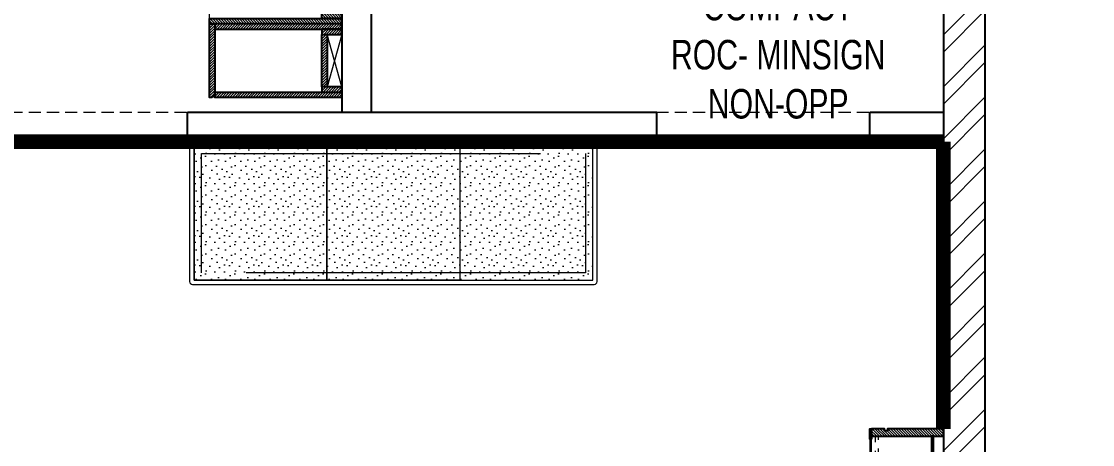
# Model space of a CAD drawing. Header units: feet. Extents: x 10117427 to 10126665, y -5945128 to -5920170.
# Drawn here: x 10121916 to 10125556, y -5927513 to -5926076 of the extents above; entities that cross this region are included whole.
import ezdxf

# ---------------------------------------------------------------- set-up
doc = ezdxf.new("R2010")
doc.units = ezdxf.units.FT
doc.header["$LTSCALE"] = 33
doc.header["$MEASUREMENT"] = 0
for name, pattern in [('a_p6_plan_L18$0$HIDDEN', [0.375, 0.25, -0.125]), ('ACAD_ISO03W100', [30, 12, -18]), ('HIDDEN2', [4.7625, 3.175, -1.5875])]:
    doc.linetypes.add(name, pattern=pattern)
doc.layers.add('A-WALL', color=1, linetype='Continuous')
for name, color, linetype, lineweight in [('LENS-DIM', 252, 'Continuous', 5), ('LENS-HATCH', 251, 'Continuous', 5), ('LENS-PARTITION', 21, 'Continuous', 25), ('LENS-TEXT', 31, 'Continuous', 5), ('LENS_CURTAIN', 5, 'a_p6_plan_L18$0$HIDDEN', 9), ('LK-FF&E FLOOR', 1, 'Continuous', 9), ('LK-FF&E WALL', 1, 'Continuous', 9), ('LK-FLUTTED FINISH', 20, 'Continuous', 30), ('LK-MIRROR', 133, 'Continuous', 13), ('LN-ELEVATION-1', 81, 'Continuous', 25), ('LN-ELEVATION-2', 103, 'Continuous', 20), ('LN-ELEVATION-3', 125, 'Continuous', 18), ('LN-ELEVATION-4', 145, 'Continuous', 13), ('LN-ELEVATION-5', 167, 'Continuous', 5), ('LN-HATCH', 251, 'Continuous', 0)]:
    doc.layers.add(name, color=color, linetype=linetype, lineweight=lineweight)
doc.styles.add('LK TXT', font='GILC____.TTF', dxfattribs={"height": 100})
pattern_1 = [(45, (35858.5, -100655.3575), (-4.4194174, 4.4194174), [])]

# ---------------------------------------------------------------- blocks, each defined once
blk = doc.blocks.new('rtf')
at = {"color": 0, "linetype": 'ByBlock', "lineweight": -2}
for p, q in [((16412.5, -172798.8), (16452.4, -172798.8)), ((16412.5, -172810.8), (16412.5, -172798.8)), ((16425.3, -172793.1), (16535.3, -172793.1)), ((16535.3, -172793.1), (16535.3, -172817.1)), ((16412.5, -172810.8), (16452.4, -172810.8)), ((16425.3, -172817.1), (16535.3, -172817.1))]:
    blk.add_line(p, q, dxfattribs=at)
for centre, radius, start, end in [((16412.5, -172805.1), 17.5, 21.0506, 340.9422), ((16444.5, -172804.8), 9.89, 322.6562, 37.3438)]:
    blk.add_arc(centre, radius, start, end, dxfattribs=at)
blk = doc.blocks.new('dsg')
at = {"color": 0, "linetype": 'ByBlock', "lineweight": -2}
for radius in [155, 143, 25, 20]:
    blk.add_circle((11491.5, -171102.6), radius, dxfattribs=at)
blk.add_blockref('rtf', (-5117.5, 1702.9), dxfattribs=at)
blk = doc.blocks.new('CLINIC - CABINET SINK')
at = {"layer": 'LN-HATCH', "ltscale": 0.5}
h = blk.add_hatch(dxfattribs=at)
h.set_pattern_fill('ANSI31', color=256, scale=2)
h.set_pattern_definition([(45, (4052861.5004, 1708016.356), (-4.4901280605, 4.4901280605), [])])
h.paths.add_polyline_path([(-563.4, 157), (564.6, 157), (564.6, 175), (-563.4, 175)])
h.paths.add_polyline_path([(582.6, 225), (600.6, 225), (600.6, -225), (582.6, -225)])
h.paths.add_polyline_path([(564.6, 225), (582.6, 225), (582.6, 157), (564.6, 157)])
h.paths.add_polyline_path([(-581.4, 225), (-599.4, 225), (-599.4, -225), (-581.4, -225)])
h.paths.add_polyline_path([(-581.4, 225), (-563.4, 225), (-563.4, 157), (-581.4, 157)])
at = {"layer": 'LN-ELEVATION-1', "ltscale": 0.5}
for points in [[(-581.4, 225), (-599.4, 225), (-599.4, -225), (-581.4, -225)], [(-581.4, 225), (-563.4, 225), (-563.4, 157), (-581.4, 157)], [(564.6, 225), (582.6, 225), (582.6, 157), (564.6, 157)], [(582.6, 225), (600.6, 225), (600.6, -225), (582.6, -225)], [(-563.4, 157), (564.6, 157), (564.6, 175), (-563.4, 175)]]:
    blk.add_lwpolyline(points, close=True, dxfattribs=at)
at = {"layer": 'LN-ELEVATION-2', "ltscale": 0.5}
blk.add_line((582.6, -225), (-581.4, -225), dxfattribs=at)
at = {"layer": 'LN-HATCH', "ltscale": 0.5}
for p, q in [((564.6, 225), (-563.4, 175)), ((-563.4, 225), (564.6, 175))]:
    blk.add_line(p, q, dxfattribs=at)
at = {"layer": 'LN-ELEVATION-3', "xscale": -1, "rotation": 41.1558274151866}
blk.add_blockref('dsg', (-103569.3, 136346.7), dxfattribs=at)
blk = doc.blocks.new('CLINIC - MOP CLOSET')
at = {"layer": 'LN-HATCH', "ltscale": 0.5}
h = blk.add_hatch(dxfattribs=at)
h.set_pattern_fill('ANSI31', color=256, scale=50, angle=360)
h.set_pattern_definition(pattern_1)
h.paths.add_polyline_path([(-106.4, 216), (-124.4, 216), (-124.4, -216), (-106.4, -216)])
h = blk.add_hatch(dxfattribs=at)
h.set_pattern_fill('ANSI31', color=256, scale=50, angle=360)
h.set_pattern_definition(pattern_1)
h.paths.add_polyline_path([(-106.4, 216), (-88.4, 216), (-88.4, 148), (-106.4, 148)])
h = blk.add_hatch(dxfattribs=at)
h.set_pattern_fill('ANSI31', color=256, scale=50, angle=360)
h.set_pattern_definition(pattern_1)
h.paths.add_polyline_path([(89.6, 216), (107.6, 216), (107.6, 148), (89.6, 148)])
h = blk.add_hatch(dxfattribs=at)
h.set_pattern_fill('ANSI31', color=256, scale=50, angle=360)
h.set_pattern_definition(pattern_1)
h.paths.add_polyline_path([(107.6, 216), (125.6, 216), (125.6, -216), (107.6, -216)])
h = blk.add_hatch(dxfattribs=at)
h.set_pattern_fill('ANSI31', color=256, scale=50, angle=360)
h.set_pattern_definition(pattern_1)
h.paths.add_polyline_path([(-88.4, 148), (89.6, 148), (89.6, 166), (-88.4, 166)])
h = blk.add_hatch(dxfattribs=at)
h.set_pattern_fill('ANSI31', color=256, scale=50, angle=360)
h.set_pattern_definition([(45, (35894.5, -101037.3575), (-4.4194174, 4.4194174), [])])
h.paths.add_polyline_path([(-115.4, -216), (-124.4, -225), (-124.4, -234), (125.6, -234), (125.6, -216)])
at = {"layer": 'LN-ELEVATION-1', "ltscale": 0.5}
for points in [[(-106.4, 216), (-124.4, 216), (-124.4, -216), (-106.4, -216)], [(-106.4, 216), (-88.4, 216), (-88.4, 148), (-106.4, 148)], [(89.6, 216), (107.6, 216), (107.6, 148), (89.6, 148)], [(107.6, 216), (125.6, 216), (125.6, -216), (107.6, -216)], [(-88.4, 148), (89.6, 148), (89.6, 166), (-88.4, 166)], [(-124.4, -225), (-124.4, -234), (125.6, -234), (125.6, -216), (-115.4, -216)]]:
    blk.add_lwpolyline(points, close=True, dxfattribs=at)
at = {"layer": 'LN-HATCH', "ltscale": 0.5}
for p, q in [((89.6, 216), (-88.4, 166)), ((-88.4, 216), (89.6, 166))]:
    blk.add_line(p, q, dxfattribs=at)
blk = doc.blocks.new('3 seater Bench 1385')
at = {"layer": 'LENS-HATCH', "lineweight": 0}
h = blk.add_hatch(dxfattribs=at)
h.set_pattern_fill('STIP1', color=177, scale=100, angle=270, pattern_type=2)
h.set_pattern_definition([(270, (6617025.25, -170439.11), (100, -2e-13), [0, -100]), (270, (6617009.25, -170451.11), (100, -2e-13), [0, -100]), (270, (6616985.25, -170446.11), (100, -2e-13), [0, -100]), (270, (6616962.25, -170481.11), (100, -2e-13), [0, -100]), (270, (6616998.25, -170478.11), (100, -2e-13), [0, -100]), (270, (6617022.25, -170505.11), (100, -2e-13), [0, -100]), (270, (6617029.25, -170470.11), (100, -2e-13), [0, -100]), (270, (6616988.25, -170512.11), (100, -2e-13), [0, -100]), (270, (6616956.25, -170507.11), (100, -2e-13), [0, -100]), (270, (6616941.25, -170433.11), (100, -2e-13), [0, -100]), (270, (6616961.25, -170451.11), (100, -2e-13), [0, -100]), (270, (6616942.25, -170465.11), (100, -2e-13), [0, -100]), (270, (6617006.25, -170526.11), (100, -2e-13), [0, -100]), (270, (6616981.25, -170494.11), (100, -2e-13), [0, -100]), (270, (6617014.25, -170486.11), (100, -2e-13), [0, -100]), (270, (6617005.25, -170503.11), (100, -2e-13), [0, -100]), (270, (6616978.25, -170467.11), (100, -2e-13), [0, -100]), (270, (6617032.25, -170495.11), (100, -2e-13), [0, -100]), (270, (6616973.25, -170526.11), (100, -2e-13), [0, -100]), (270, (6616943.25, -170523.11), (100, -2e-13), [0, -100])])
h.paths.add_polyline_path([(677.5, 227.5), (225.8, 227.5), (225.8, -227.5), (677.5, -227.5)])
h.paths.add_polyline_path([(-225.8, 227.5), (225.8, 227.5), (225.8, -227.5), (-225.8, -227.5)])
h.paths.add_polyline_path([(-677.5, 227.5), (-225.8, 227.5), (-225.8, -227.5), (-677.5, -227.5)])
at = {"layer": 'LN-ELEVATION-2', "ltscale": 0.5}
for points in [[(-677.5, 227.5), (-225.8, 227.5), (-225.8, -227.5), (-677.5, -227.5)], [(-225.8, 227.5), (225.8, 227.5), (225.8, -227.5), (-225.8, -227.5)], [(677.5, 227.5), (225.8, 227.5), (225.8, -227.5), (677.5, -227.5)]]:
    blk.add_lwpolyline(points, close=True, dxfattribs=at)
at = {"layer": 'LN-ELEVATION-5', "ltscale": 0.5}
blk.add_lwpolyline([(682.5, 242.5), (-682.5, 242.5, 0.414214), (-692.5, 232.5), (-692.5, -232.5, 0.414214), (-682.5, -242.5), (682.5, -242.5, 0.414214), (692.5, -232.5), (692.5, 232.5, 0.414214)], format="xyb", close=True, dxfattribs=at)
blk.add_lwpolyline([(677.5, 227.5), (-677.5, 227.5), (-677.5, -227.5), (677.5, -227.5)], close=True, dxfattribs=at)
at = {"layer": 'LN-ELEVATION-5', "linetype": 'HIDDEN2', "ltscale": 11}
blk.add_lwpolyline([(-652.5, 202.5), (652.5, 202.5), (652.5, -202.5), (-652.5, -202.5)], close=True, dxfattribs=at)
blk = doc.blocks.new('A$C4f7093e4')
at = {"layer": 'LN-HATCH'}
h = blk.add_hatch(dxfattribs=at)
h.set_pattern_fill('ANSI32', color=256, scale=333, angle=180)
h.set_pattern_definition([(225, (-10293395.19, 5275944.32), (88.2999593, -88.2999593), []), (225, (-10293454.06, 5275944.32), (88.2999593, -88.2999593), [])])
h.paths.add_polyline_path([(2229.1, -1970.4), (2229.1, 3667.6), (2087.1, 3667.6), (2087.1, -1970.4)])
h.paths.add_polyline_path([(2229.1, -8088.4), (2229.1, -2432.4), (2088.1, -2432.4), (2088.1, -8088.4)])
h.paths.add_polyline_path([(1896.1, -8583.4), (1896.1, -8311.4), (1560.1, -8311.4), (1560.1, -8583.4)])
h.paths.add_polyline_path([(2594.1, -8583.4), (2594.1, -8311.4), (2229.1, -8311.4), (2229.1, -8583.4)])
h.paths.add_polyline_path([(-4658.9, -8583.4), (-4658.9, -8323.4), (-5099.9, -8323.4), (-5099.9, -8583.4)])
h.paths.add_polyline_path([(2099.1, 6497.6), (1949.1, 6497.6), (1949.1, 3906.6), (2099.1, 3906.6)])
at = {"layer": 'A-WALL'}
for p, q in [((2087.1, 3667.6), (2087.1, -1970.4)), ((2229.1, -1970.4), (2229.1, 3667.6))]:
    blk.add_line(p, q, dxfattribs=at)
blk = doc.blocks.new('A$C5104be99')
at = {"layer": 'LENS-DIM', "color": 2}
blk.add_lwpolyline([(5143.2, 5142.3), (-2043.8, 5142.3), (-2043.8, 1266.8), (-2043.8, 804.8), (-2043.8, -4856.2), (-2043.8, -5086.2), (-1602.8, -5086.2), (-1602.8, -5240.2), (4616.2, -5240.2), (4616.2, -5074.2), (4952.2, -5074.2), (4952.2, -4851.2), (5144.2, -4851.2), (5144.2, 804.8), (4957.2, 804.8), (4957.2, 1266.8), (5143.2, 1266.8)], close=True, dxfattribs=at)
blk.add_blockref('A$C4f7093e4', (3056.2, 3237.2), dxfattribs=at)
blk = doc.blocks.new('JJ SH 1200')
at = {"layer": 'LN-HATCH', "ltscale": 0.5}
h = blk.add_hatch(dxfattribs=at)
h.set_pattern_fill('ANSI31', color=256, scale=2)
h.set_pattern_definition([(45, (4097187.331, 1708800.267), (-4.4901280605, 4.4901280605), [])])
h.paths.add_polyline_path([(792.1, 220), (792.1, 30), (786.1, 30), (786.1, 20), (792.1, 20), (792.1, -24), (767.1, -24), (767.1, 220)])
h.paths.add_polyline_path([(-382.9, 180), (767.1, 180), (767.1, 186), (-382.9, 186)])
h.paths.add_polyline_path([(757.1, -24), (757.1, -30), (792.1, -30), (792.1, -24)])
h.paths.add_polyline_path([(-407.9, 220), (-407.9, 30), (-401.9, 30), (-401.9, 20), (-407.9, 20), (-407.9, -24), (-382.9, -24), (-382.9, 220)])
h.paths.add_polyline_path([(-372.9, -24), (-372.9, -30), (-407.9, -30), (-407.9, -24)])
at = {"layer": 'LN-ELEVATION-1', "ltscale": 0.5}
for points in [[(-407.9, 220), (-407.9, 30), (-401.9, 30), (-401.9, 20), (-407.9, 20), (-407.9, -24), (-382.9, -24), (-382.9, 220)], [(792.1, 220), (792.1, 30), (786.1, 30), (786.1, 20), (792.1, 20), (792.1, -24), (767.1, -24), (767.1, 220)], [(-382.9, 180), (767.1, 180), (767.1, 186), (-382.9, 186)], [(-372.9, -24), (-372.9, -30), (-407.9, -30), (-407.9, -24)], [(757.1, -24), (757.1, -30), (792.1, -30), (792.1, -24)]]:
    blk.add_lwpolyline(points, close=True, dxfattribs=at)
at = {"layer": 'LN-ELEVATION-3', "ltscale": 0.5}
for p, q in [((767.1, 220), (-382.9, 220)), ((757.1, -24), (-372.9, -24)), ((-372.9, -30), (757.1, -30))]:
    blk.add_line(p, q, dxfattribs=at)
at = {"layer": 'LN-ELEVATION-4', "linetype": 'ACAD_ISO03W100', "ltscale": 0.05}
blk.add_lwpolyline([(767.1, 0), (-382.9, 0), (-382.9, -12), (767.1, -12)], close=True, dxfattribs=at)

msp = doc.modelspace()

# ---------------------------------------------------------------- linework, layer by layer
at = {"layer": 'LENS-PARTITION'}
for points in [[(10123004.9, -5926384.3), (10123104.9, -5926384.3), (10123104.9, -5924884.3), (10123004.9, -5924884.3)], [(10122479.9, -5926384.3), (10124073.9, -5926384.3), (10124073.9, -5926484.3), (10122479.9, -5926484.3)], [(10124798.9, -5926384.3), (10125048.9, -5926384.3), (10125048.9, -5926484.3), (10124798.9, -5926484.3)]]:
    msp.add_lwpolyline(points, close=True, dxfattribs=at)
at = {"layer": 'LENS_CURTAIN', "ltscale": 5}
for points in [[(10121754.9, -5926384.3), (10122479.9, -5926384.3), (10122479.9, -5926484.3), (10121754.9, -5926484.3)], [(10124073.9, -5926384.3), (10124798.9, -5926384.3), (10124798.9, -5926484.3), (10124073.9, -5926484.3)]]:
    msp.add_lwpolyline(points, close=True, dxfattribs=at)
at = {"layer": 'LK-FLUTTED FINISH', "linetype": 'ACAD_ISO03W100', "ltscale": 0.05, "const_width": 50}
msp.add_lwpolyline([(10125048.9, -5926484.3), (10119036.9, -5926484.3)], dxfattribs=at)
at = {"layer": 'LK-MIRROR', "linetype": 'ACAD_ISO03W100', "ltscale": 0.05, "const_width": 50}
msp.add_lwpolyline([(10125048.9, -5927459.8), (10125048.9, -5926484.3)], dxfattribs=at)

# ---------------------------------------------------------------- block references
at = {"layer": 'LENS-DIM', "color": 2}
msp.add_blockref('A$C5104be99', (10119905.7, -5929926.6), dxfattribs=at)
at = {"layer": 'LK-FF&E FLOOR'}
msp.add_blockref('3 seater Bench 1385', (10123179.9, -5926726.8), dxfattribs=at)
at = {"layer": 'LK-FF&E WALL', "rotation": 270}
for name, p in [('CLINIC - CABINET SINK', (10122779.9, -5925483.6)), ('JJ SH 1200', (10124828.9, -5927867.7))]:
    msp.add_blockref(name, p, dxfattribs=at)
at = {"layer": 'LK-FF&E WALL', "xscale": -1, "rotation": 270}
msp.add_blockref('CLINIC - MOP CLOSET', (10122788.9, -5926209.9), dxfattribs=at)

# ---------------------------------------------------------------- texts
at = {"layer": 'LENS-TEXT', "color": 0, "linetype": 'Continuous', "ltscale": 3, "insert": (10124487.6, -5926106.3), "char_height": 100, "attachment_point": 5, "style": 'LK TXT'}
msp.add_mtext_dynamic_manual_height_columns('CLINIC COMPACT ROC- MINSIGN\\PNON-OPP', width=730.507, gutter_width=1, heights=[0], dxfattribs=at)

doc.saveas('drawing.dxf')
